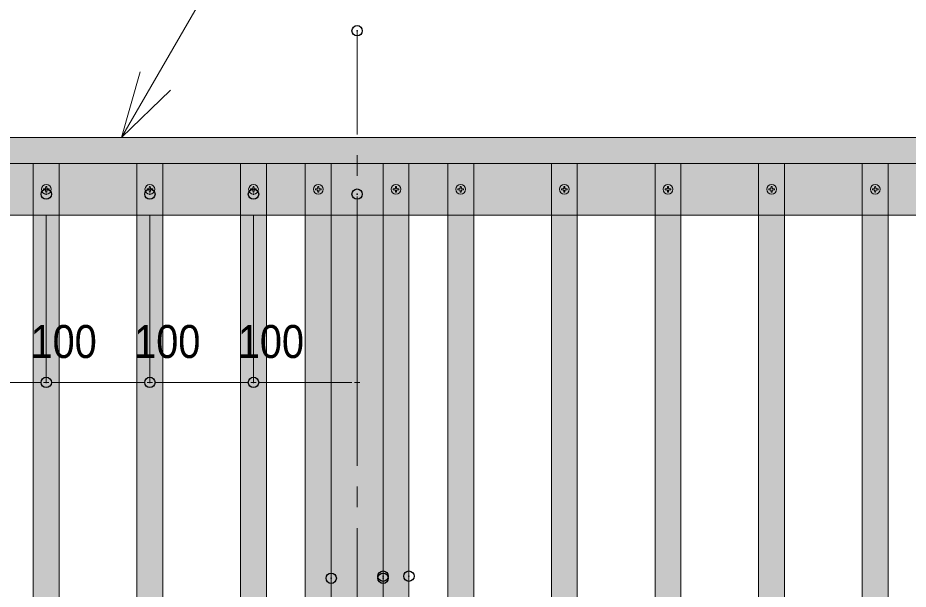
# Model space of a CAD drawing. Units: millimetres, scale not verified. Extents: x -8199 to 8201, y -2963 to 5056.
# Drawn here: x -6686 to -5827, y 1295 to 1847 of the extents above; entities that cross this region are included whole.
import ezdxf
from ezdxf.enums import TextEntityAlignment as Align

# ---------------------------------------------------------------- set-up
doc = ezdxf.new("R2010")
doc.units = ezdxf.units.MM
doc.header["$LTSCALE"] = 20
doc.header["$PDMODE"] = 32
doc.header["$PDSIZE"] = 10
doc.linetypes.add('CHAIN1', pattern=[8, 5, -1, 1, -1])
for name, color, linetype, lineweight in [('0-1_一般', 4, 'Continuous', 9), ('0-2_寸法', 7, 'Continuous', 9), ('0-3_0', 7, 'Continuous', 9)]:
    doc.layers.add(name, color=color, linetype=linetype, lineweight=lineweight)
doc.layers.add('0-4_Defpoints', color=7, linetype='Continuous')
doc.styles.add('Osaka', font='')
doc.styles.get('Osaka').set_extended_font_data('Osaka')

# ---------------------------------------------------------------- blocks, each defined once
blk = doc.blocks.new('グループ-424-1')
at = {"layer": '0-1_一般'}
blk.add_line((-11.8, 22), (-8.2, 54.5), dxfattribs=at)
for points in [[(-22, -11.8), (-54.5, -8.2), (-54.5, 8.2), (-22, 11.8)], [(-8.2, 54.5), (8.2, 54.5), (11.8, 22)], [(22, 11.8), (54.5, 8.2), (54.5, -8.2), (22, -11.8)], [(11.8, -22), (8.2, -54.5), (-8.2, -54.5), (-11.8, -22)]]:
    blk.add_lwpolyline(points, dxfattribs=at)
blk.add_circle((0, 0), 94, dxfattribs=at)
for centre, start, end in [((-23.3, 23.3), 276.34019, 353.65981), ((23.3, 23.3), 186.34019, 263.65981), ((-23.3, -23.3), 6.34019, 83.65981), ((23.3, -23.3), 96.34019, 173.65981)]:
    blk.add_arc(centre, 11.6, start, end, dxfattribs=at)
blk = doc.blocks.new('Machine Screw (Metric)-32')
at = {"layer": '0-1_一般'}
blk.add_blockref('グループ-424-1', (0, 0), dxfattribs=at)
blk = doc.blocks.new('グループ-425-1')
at = {"layer": '0-1_一般'}
blk.add_line((-11.8, 22), (-8.2, 54.5), dxfattribs=at)
for points in [[(-22, -11.8), (-54.5, -8.2), (-54.5, 8.2), (-22, 11.8)], [(-8.2, 54.5), (8.2, 54.5), (11.8, 22)], [(22, 11.8), (54.5, 8.2), (54.5, -8.2), (22, -11.8)], [(11.8, -22), (8.2, -54.5), (-8.2, -54.5), (-11.8, -22)]]:
    blk.add_lwpolyline(points, dxfattribs=at)
blk.add_circle((0, 0), 94, dxfattribs=at)
for centre, start, end in [((-23.3, 23.3), 276.34019, 353.65981), ((23.3, 23.3), 186.34019, 263.65981), ((-23.3, -23.3), 6.34019, 83.65981), ((23.3, -23.3), 96.34019, 173.65981)]:
    blk.add_arc(centre, 11.6, start, end, dxfattribs=at)
blk = doc.blocks.new('Machine Screw (Metric)-33')
at = {"layer": '0-1_一般'}
blk.add_blockref('グループ-425-1', (0, 0), dxfattribs=at)
blk = doc.blocks.new('_DOT')
at = {"layer": '0-3_0'}
for p, q in [((-10, 0), (-20, 0)), ((-5, 0), (5, 0))]:
    blk.add_line(p, q, dxfattribs=at)
blk = doc.blocks.new('グループ-433-1')
at = {"layer": '0-1_一般'}
blk.add_line((-11.8, 22), (-8.2, 54.5), dxfattribs=at)
for points in [[(-22, -11.8), (-54.5, -8.2), (-54.5, 8.2), (-22, 11.8)], [(-8.2, 54.5), (8.2, 54.5), (11.8, 22)], [(22, 11.8), (54.5, 8.2), (54.5, -8.2), (22, -11.8)], [(11.8, -22), (8.2, -54.5), (-8.2, -54.5), (-11.8, -22)]]:
    blk.add_lwpolyline(points, dxfattribs=at)
blk.add_circle((0, 0), 94, dxfattribs=at)
for centre, start, end in [((-23.3, 23.3), 276.34019, 353.65981), ((23.3, 23.3), 186.34019, 263.65981), ((-23.3, -23.3), 6.34019, 83.65981), ((23.3, -23.3), 96.34019, 173.65981)]:
    blk.add_arc(centre, 11.6, start, end, dxfattribs=at)
blk = doc.blocks.new('Machine Screw (Metric)-41')
at = {"layer": '0-1_一般'}
blk.add_blockref('グループ-433-1', (0, 0), dxfattribs=at)
blk = doc.blocks.new('グループ-435-1')
at = {"layer": '0-1_一般'}
blk.add_line((-11.8, 22), (-8.2, 54.5), dxfattribs=at)
for points in [[(-22, -11.8), (-54.5, -8.2), (-54.5, 8.2), (-22, 11.8)], [(-8.2, 54.5), (8.2, 54.5), (11.8, 22)], [(22, 11.8), (54.5, 8.2), (54.5, -8.2), (22, -11.8)], [(11.8, -22), (8.2, -54.5), (-8.2, -54.5), (-11.8, -22)]]:
    blk.add_lwpolyline(points, dxfattribs=at)
blk.add_circle((0, 0), 94, dxfattribs=at)
for centre, start, end in [((-23.3, 23.3), 276.34019, 353.65981), ((23.3, 23.3), 186.34019, 263.65981), ((-23.3, -23.3), 6.34019, 83.65981), ((23.3, -23.3), 96.34019, 173.65981)]:
    blk.add_arc(centre, 11.6, start, end, dxfattribs=at)
blk = doc.blocks.new('Machine Screw (Metric)-43')
at = {"layer": '0-1_一般'}
blk.add_blockref('グループ-435-1', (0, 0), dxfattribs=at)
blk = doc.blocks.new('グループ-437-1')
at = {"layer": '0-1_一般'}
blk.add_line((-11.8, 22), (-8.2, 54.5), dxfattribs=at)
for points in [[(-22, -11.8), (-54.5, -8.2), (-54.5, 8.2), (-22, 11.8)], [(-8.2, 54.5), (8.2, 54.5), (11.8, 22)], [(22, 11.8), (54.5, 8.2), (54.5, -8.2), (22, -11.8)], [(11.8, -22), (8.2, -54.5), (-8.2, -54.5), (-11.8, -22)]]:
    blk.add_lwpolyline(points, dxfattribs=at)
blk.add_circle((0, 0), 94, dxfattribs=at)
for centre, start, end in [((-23.3, 23.3), 276.34019, 353.65981), ((23.3, 23.3), 186.34019, 263.65981), ((-23.3, -23.3), 6.34019, 83.65981), ((23.3, -23.3), 96.34019, 173.65981)]:
    blk.add_arc(centre, 11.6, start, end, dxfattribs=at)
blk = doc.blocks.new('Machine Screw (Metric)-45')
at = {"layer": '0-1_一般'}
blk.add_blockref('グループ-437-1', (0, 0), dxfattribs=at)
blk = doc.blocks.new('グループ-439-1')
at = {"layer": '0-1_一般'}
blk.add_line((-11.8, 22), (-8.2, 54.5), dxfattribs=at)
for points in [[(-22, -11.8), (-54.5, -8.2), (-54.5, 8.2), (-22, 11.8)], [(-8.2, 54.5), (8.2, 54.5), (11.8, 22)], [(22, 11.8), (54.5, 8.2), (54.5, -8.2), (22, -11.8)], [(11.8, -22), (8.2, -54.5), (-8.2, -54.5), (-11.8, -22)]]:
    blk.add_lwpolyline(points, dxfattribs=at)
blk.add_circle((0, 0), 94, dxfattribs=at)
for centre, start, end in [((-23.3, 23.3), 276.34019, 353.65981), ((23.3, 23.3), 186.34019, 263.65981), ((-23.3, -23.3), 6.34019, 83.65981), ((23.3, -23.3), 96.34019, 173.65981)]:
    blk.add_arc(centre, 11.6, start, end, dxfattribs=at)
blk = doc.blocks.new('Machine Screw (Metric)-47')
at = {"layer": '0-1_一般'}
blk.add_blockref('グループ-439-1', (0, 0), dxfattribs=at)
blk = doc.blocks.new('グループ-441-1')
at = {"layer": '0-1_一般'}
blk.add_line((-11.8, 22), (-8.2, 54.5), dxfattribs=at)
for points in [[(-22, -11.8), (-54.5, -8.2), (-54.5, 8.2), (-22, 11.8)], [(-8.2, 54.5), (8.2, 54.5), (11.8, 22)], [(22, 11.8), (54.5, 8.2), (54.5, -8.2), (22, -11.8)], [(11.8, -22), (8.2, -54.5), (-8.2, -54.5), (-11.8, -22)]]:
    blk.add_lwpolyline(points, dxfattribs=at)
blk.add_circle((0, 0), 94, dxfattribs=at)
for centre, start, end in [((-23.3, 23.3), 276.34019, 353.65981), ((23.3, 23.3), 186.34019, 263.65981), ((-23.3, -23.3), 6.34019, 83.65981), ((23.3, -23.3), 96.34019, 173.65981)]:
    blk.add_arc(centre, 11.6, start, end, dxfattribs=at)
blk = doc.blocks.new('Machine Screw (Metric)-49')
at = {"layer": '0-1_一般'}
blk.add_blockref('グループ-441-1', (0, 0), dxfattribs=at)
blk = doc.blocks.new('グループ-455-1')
at = {"layer": '0-1_一般'}
blk.add_line((-11.8, 22), (-8.2, 54.5), dxfattribs=at)
for points in [[(-22, -11.8), (-54.5, -8.2), (-54.5, 8.2), (-22, 11.8)], [(-8.2, 54.5), (8.2, 54.5), (11.8, 22)], [(22, 11.8), (54.5, 8.2), (54.5, -8.2), (22, -11.8)], [(11.8, -22), (8.2, -54.5), (-8.2, -54.5), (-11.8, -22)]]:
    blk.add_lwpolyline(points, dxfattribs=at)
blk.add_circle((0, 0), 94, dxfattribs=at)
for centre, start, end in [((-23.3, 23.3), 276.34019, 353.65981), ((23.3, 23.3), 186.34019, 263.65981), ((-23.3, -23.3), 6.34019, 83.65981), ((23.3, -23.3), 96.34019, 173.65981)]:
    blk.add_arc(centre, 11.6, start, end, dxfattribs=at)
blk = doc.blocks.new('Machine Screw (Metric)-63')
at = {"layer": '0-1_一般'}
blk.add_blockref('グループ-455-1', (0, 0), dxfattribs=at)
blk = doc.blocks.new('グループ-457-1')
at = {"layer": '0-1_一般'}
blk.add_line((-11.8, 22), (-8.2, 54.5), dxfattribs=at)
for points in [[(-22, -11.8), (-54.5, -8.2), (-54.5, 8.2), (-22, 11.8)], [(-8.2, 54.5), (8.2, 54.5), (11.8, 22)], [(22, 11.8), (54.5, 8.2), (54.5, -8.2), (22, -11.8)], [(11.8, -22), (8.2, -54.5), (-8.2, -54.5), (-11.8, -22)]]:
    blk.add_lwpolyline(points, dxfattribs=at)
blk.add_circle((0, 0), 94, dxfattribs=at)
for centre, start, end in [((-23.3, 23.3), 276.34019, 353.65981), ((23.3, 23.3), 186.34019, 263.65981), ((-23.3, -23.3), 6.34019, 83.65981), ((23.3, -23.3), 96.34019, 173.65981)]:
    blk.add_arc(centre, 11.6, start, end, dxfattribs=at)
blk = doc.blocks.new('Machine Screw (Metric)-65')
at = {"layer": '0-1_一般'}
blk.add_blockref('グループ-457-1', (0, 0), dxfattribs=at)
blk = doc.blocks.new('グループ-459-1')
at = {"layer": '0-1_一般'}
blk.add_line((-11.8, 22), (-8.2, 54.5), dxfattribs=at)
for points in [[(-22, -11.8), (-54.5, -8.2), (-54.5, 8.2), (-22, 11.8)], [(-8.2, 54.5), (8.2, 54.5), (11.8, 22)], [(22, 11.8), (54.5, 8.2), (54.5, -8.2), (22, -11.8)], [(11.8, -22), (8.2, -54.5), (-8.2, -54.5), (-11.8, -22)]]:
    blk.add_lwpolyline(points, dxfattribs=at)
blk.add_circle((0, 0), 94, dxfattribs=at)
for centre, start, end in [((-23.3, 23.3), 276.34019, 353.65981), ((23.3, 23.3), 186.34019, 263.65981), ((-23.3, -23.3), 6.34019, 83.65981), ((23.3, -23.3), 96.34019, 173.65981)]:
    blk.add_arc(centre, 11.6, start, end, dxfattribs=at)
blk = doc.blocks.new('Machine Screw (Metric)-67')
at = {"layer": '0-1_一般'}
blk.add_blockref('グループ-459-1', (0, 0), dxfattribs=at)

msp = doc.modelspace()

# ---------------------------------------------------------------- linework, layer by layer
at = {"layer": '0-1_一般', "color": 7}
msp.add_line((-6585.75, 1731.3), (-6396.37, 2059.3), dxfattribs=at)
at = {"layer": '0-1_一般', "color": 7, "linetype": 'CHAIN1'}
msp.add_line((-7558.35, 1731.3), (-5158.35, 1731.3), dxfattribs=at)
at = {"layer": '0-1_一般', "color": 7}
msp.add_lwpolyline([(-6538.46, 1776.97), (-6585.75, 1731.3), (-6567.63, 1794.49)], dxfattribs=at)
at = {"layer": '0-1_一般'}
msp.add_lwpolyline([(-5408.35, 1706.3), (-6755.85, 1706.3), (-6755.85, 1731.3), (-5408.35, 1731.3)], dxfattribs=at)
for points in [[(-7155.85, 1706.3), (-5560.85, 1706.3), (-5560.85, 1656.3), (-7155.85, 1656.3)], [(-6670.85, 1706.3), (-6645.85, 1706.3), (-6645.85, 931.3), (-6670.85, 931.3)], [(-6570.85, 1706.3), (-6545.85, 1706.3), (-6545.85, 931.3), (-6570.85, 931.3)], [(-6470.85, 1706.3), (-6445.85, 1706.3), (-6445.85, 931.3), (-6470.85, 931.3)], [(-6408.35, 1706.3), (-6383.35, 1706.3), (-6383.35, 931.3), (-6408.35, 931.3)], [(-6383.35, 1706.3), (-6333.35, 1706.3), (-6333.35, 681.3), (-6383.35, 681.3)], [(-6333.35, 1706.3), (-6308.35, 1706.3), (-6308.35, 931.3), (-6333.35, 931.3)], [(-6270.85, 1706.3), (-6245.85, 1706.3), (-6245.85, 931.3), (-6270.85, 931.3)], [(-6170.85, 1706.3), (-6145.85, 1706.3), (-6145.85, 931.3), (-6170.85, 931.3)], [(-6070.85, 1706.3), (-6045.85, 1706.3), (-6045.85, 931.3), (-6070.85, 931.3)], [(-5970.85, 1706.3), (-5945.85, 1706.3), (-5945.85, 931.3), (-5970.85, 931.3)], [(-5870.85, 1706.3), (-5845.85, 1706.3), (-5845.85, 931.3), (-5870.85, 931.3)]]:
    msp.add_lwpolyline(points, close=True, dxfattribs=at)
at = {"layer": '0-1_一般', "color": 132}
for points in [[(-5408.35, 1706.3), (-5408.35, 1731.3), (-6755.85, 1706.3), (-6755.85, 1731.3)], [(-7155.85, 1706.3), (-7155.85, 1656.3), (-5560.85, 1706.3), (-5560.85, 1656.3)], [(-6670.85, 1706.3), (-6670.85, 931.3), (-6645.85, 1706.3), (-6645.85, 931.3)], [(-6570.85, 1706.3), (-6570.85, 931.3), (-6545.85, 1706.3), (-6545.85, 931.3)], [(-6470.85, 1706.3), (-6470.85, 931.3), (-6445.85, 1706.3), (-6445.85, 931.3)], [(-6408.35, 1706.3), (-6408.35, 931.3), (-6383.35, 1706.3), (-6383.35, 931.3)], [(-6383.35, 1706.3), (-6383.35, 681.3), (-6333.35, 1706.3), (-6333.35, 681.3)], [(-6333.35, 1706.3), (-6333.35, 931.3), (-6308.35, 1706.3), (-6308.35, 931.3)], [(-6270.85, 1706.3), (-6270.85, 931.3), (-6245.85, 1706.3), (-6245.85, 931.3)], [(-6170.85, 1706.3), (-6170.85, 931.3), (-6145.85, 1706.3), (-6145.85, 931.3)], [(-6070.85, 1706.3), (-6070.85, 931.3), (-6045.85, 1706.3), (-6045.85, 931.3)], [(-5970.85, 1706.3), (-5970.85, 931.3), (-5945.85, 1706.3), (-5945.85, 931.3)], [(-5870.85, 1706.3), (-5870.85, 931.3), (-5845.85, 1706.3), (-5845.85, 931.3)]]:
    msp.add_solid(points, dxfattribs=at)
at = {"layer": '0-2_寸法', "linetype": 'CHAIN1'}
msp.add_line((-6358.35, 1834.3), (-6358.35, 134.3), dxfattribs=at)
at = {"layer": '0-2_寸法'}
for p, q in [((-6658.35, 1656.6), (-6658.35, 1494.88)), ((-6658.35, 1656.6), (-6658.35, 1494.88)), ((-6558.35, 1656.6), (-6558.35, 1494.88)), ((-6558.35, 1656.6), (-6558.35, 1494.88)), ((-6458.35, 1656.6), (-6458.35, 1494.88)), ((-6458.35, 1656.6), (-6458.35, 1494.88)), ((-6358.35, 1656.6), (-6358.35, 1494.88)), ((-6668.36, 1494.88), (-6748.34, 1494.88)), ((-6568.36, 1494.88), (-6648.34, 1494.88)), ((-6468.36, 1494.88), (-6548.34, 1494.88)), ((-6368.36, 1494.88), (-6448.34, 1494.88))]:
    msp.add_line(p, q, dxfattribs=at)
at = {"layer": '0-4_Defpoints'}
for p in [(-6358.35, 1834.3), (-6658.35, 1676.6), (-6558.35, 1676.6), (-6458.35, 1676.6), (-6358.35, 1676.6), (-6658.35, 1494.88), (-6558.35, 1494.88), (-6458.35, 1494.88), (-6383.35, 1305.85), (-6333.35, 1307.85), (-6333.35, 1305.85), (-6308.35, 1307.85)]:
    msp.add_point(p, dxfattribs=at)

# ---------------------------------------------------------------- block references
at = {"layer": '0-1_一般', "yscale": 0.05}
for name, p, xscale in [('Machine Screw (Metric)-63', (-6658.35, 1681.3), -0.05), ('Machine Screw (Metric)-65', (-6558.35, 1681.3), -0.05), ('Machine Screw (Metric)-67', (-6458.35, 1681.3), -0.05), ('Machine Screw (Metric)-33', (-6395.85, 1681.3), -0.05), ('Machine Screw (Metric)-32', (-6320.85, 1681.3), 0.05), ('Machine Screw (Metric)-41', (-6258.35, 1681.3), -0.05), ('Machine Screw (Metric)-43', (-6158.35, 1681.3), -0.05), ('Machine Screw (Metric)-45', (-6058.35, 1681.3), -0.05), ('Machine Screw (Metric)-47', (-5958.35, 1681.3), -0.05), ('Machine Screw (Metric)-49', (-5858.35, 1681.3), -0.05)]:
    msp.add_blockref(name, p, dxfattribs=dict(at, xscale=xscale))
at = {"layer": '0-2_寸法', "xscale": 0.5007446, "yscale": 0.5007446}
for p in [(-6658.35, 1494.88), (-6558.35, 1494.88), (-6458.35, 1494.88), (-6358.35, 1494.88)]:
    msp.add_blockref('_DOT', p, dxfattribs=at)
at = {"layer": '0-2_寸法', "xscale": 0.5007446, "yscale": 0.5007446, "rotation": 180}
for p in [(-6658.35, 1494.88), (-6558.35, 1494.88), (-6458.35, 1494.88)]:
    msp.add_blockref('_DOT', p, dxfattribs=at)

# ---------------------------------------------------------------- texts
at = {"layer": '0-2_寸法', "style": 'Osaka', "width": 0.9}
for p in [(-6673.5, 1508.89), (-6573.5, 1508.89), (-6473.5, 1508.89)]:
    msp.add_text('100', height=31.82, dxfattribs=at).set_placement(p, align=Align.BOTTOM_LEFT)

doc.saveas('drawing.dxf')
